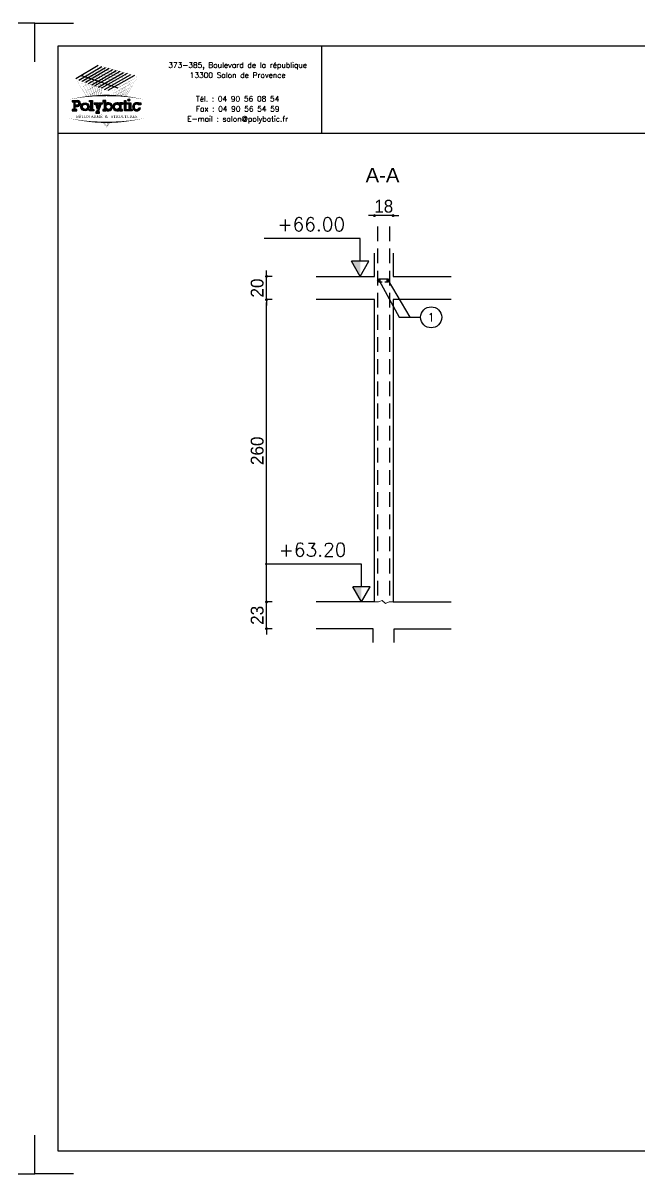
# Model space of a CAD drawing. Header units: metres. Extents: x -5618 to 118954, y -306 to 4637.
# Drawn here: x 74189 to 74719, y 604 to 1594 of the extents above; entities that cross this region are included whole.
import ezdxf
from ezdxf.enums import TextEntityAlignment as Align

# ---------------------------------------------------------------- set-up
doc = ezdxf.new("R2010")
doc.units = ezdxf.units.M
doc.linetypes.add('CACHEX2', pattern=[19.05, 12.7, -6.35])
for name, color, linetype in [('COTATION', 1, 'Continuous'), ('GO-FER-HA', 140, 'Continuous'), ('GO-TEXTE', 9, 'Continuous'), ('K_ENT_M_Building_V.76', 7, 'Continuous'), ('STR_COTATION', 1, 'Continuous'), ('STR_VOI-POT', 6, 'Continuous')]:
    doc.layers.add(name, color=color, linetype=linetype)
doc.layers.add('Kofragna_forma', color=7, linetype='Continuous', lineweight=70)
doc.styles.add('GrDimensions', font='simplex.shx')
doc.styles.add('POLYBATIC', font='TIMES.TTF')
doc.styles.add('schéma', font='simplex.shx')
doc.styles.add('TEXTE', font='romans.shx')
doc.styles.add('TEXTEBA', font='ARIAL.TTF')
doc.dimstyles.new('COUPE-20', dxfattribs={"dimscale": 0.5, "dimtxt": 22, "dimasz": 5, "dimexe": 0.05, "dimexo": 0, "dimgap": 5, "dimtad": 1, "dimdec": 0, "dimdsep": 46, "dimtxsty": 'Standard', "dimblk1": 'DOT', "dimblk2": 'DOT', "dimsah": 1, "dimcen": 0, "dimdle": 150, "dimclrd": 1, "dimclre": 1, "dimclrt": 7, "dimadec": 0, "dimazin": 0, "dimtfac": 1, "dimtdec": 0, "dimtix": 1, "dimtmove": 2, "dimatfit": 3, "dimldrblk": 'DOT', "dimfxl": 0, "dimtvp": 1, "dimtolj": 1, "dimtzin": 0, "dimarcsym": 0})

# ---------------------------------------------------------------- blocks, each defined once
blk = doc.blocks.new('A$C492E529B')
for color, points in [(140, [(1.413, 0.725, 1), (1.563, 0.725, 1)]), (256, [(-0.938, 0.7), (-1.138, 0.7), (-1.138, 0.6), (-1.038, 0.6), (-1.038, 0.1), (-1.138, 0.1), (-1.138, 0), (-0.838, 0), (-0.838, 0.1), (-0.938, 0.1)]), (256, [(-0.367, 0.45), (-0.268, 0.45), (-0.268, 0.55), (-0.523, 0.55), (-0.523, 0.45), (-0.473, 0.45), (-0.543, 0.253), (-0.612, 0.45), (-0.562, 0.45), (-0.562, 0.55), (-0.818, 0.55), (-0.818, 0.45), (-0.718, 0.45), (-0.595, 0.101), (-0.648, -0.05), (-0.718, -0.05), (-0.718, -0.15), (-0.468, -0.15), (-0.468, -0.05), (-0.543, -0.05)]), (256, [(1.393, 0.55), (1.292, 0.55), (1.292, 0.7), (1.193, 0.7), (1.193, 0.55), (1.093, 0.55), (1.093, 0.45), (1.193, 0.45), (1.193, 0), (1.393, 0), (1.393, 0.1), (1.292, 0.1), (1.292, 0.45), (1.393, 0.45)]), (256, [(1.613, 0.55), (1.413, 0.55), (1.413, 0.45), (1.513, 0.45), (1.513, 0.1), (1.413, 0.1), (1.413, 0), (1.712, 0), (1.712, 0.1), (1.613, 0.1)]), (256, [(2.13, 0.4), (2.283, 0.4), (2.283, 0.55), (2.183, 0.55), (2.183, 0.487, 3.359496), (2.272, 0.2), (2.166, 0.2, -3.125802)])]:
    blk.add_hatch(color=color).paths.add_polyline_path(points)
h = blk.add_hatch(color=256)
h.paths.add_polyline_path([(-1.983, 0.1), (-2.083, 0.1), (-2.083, 0.3), (-1.933, 0.3, 1), (-1.933, 0.7), (-2.283, 0.7), (-2.283, 0.6), (-2.183, 0.6), (-2.183, 0.1), (-2.283, 0.1), (-2.283, 0), (-1.983, 0)])
h.paths.add_polyline_path([(-2.083, 0.4), (-2.083, 0.6), (-1.933, 0.6, -1), (-1.933, 0.4)], flags=16)
h = blk.add_hatch(color=256)
h.paths.add_polyline_path([(-1.158, 0.275, 1), (-1.708, 0.275, 1)])
h.paths.add_polyline_path([(-1.608, 0.275, -1), (-1.258, 0.275, -1)], flags=16)
h = blk.add_hatch(color=256)
h.paths.add_polyline_path([(-0.047, 0.487), (-0.047, 0.7), (-0.248, 0.7), (-0.248, 0.6), (-0.147, 0.6), (-0.147, 0.1), (-0.248, 0.1), (-0.248, 0), (-0.047, 0), (-0.047, 0.063, 2.12132)])
h.paths.add_polyline_path([(-0.047, 0.275, -1), (0.303, 0.275, -1)], flags=16)
h = blk.add_hatch(color=256)
h.paths.add_polyline_path([(1.073, 0.1), (0.973, 0.1), (0.973, 0.45), (1.073, 0.45), (1.073, 0.55), (0.873, 0.55), (0.873, 0.487, 2.12132), (0.873, 0.063), (0.873, 0), (1.073, 0)])
h.paths.add_polyline_path([(0.523, 0.275, -1), (0.873, 0.275, -1)], flags=16)
for p, q in [((-0.595, 0.101), (-0.718, 0.45)), ((-0.648, -0.05), (-0.595, 0.101)), ((-0.543, 0.253), (-0.612, 0.45)), ((-0.543, -0.05), (-0.367, 0.45)), ((-0.543, 0.253), (-0.473, 0.45)), ((0.873, 0.55), (0.873, 0.487)), ((1.073, 0.55), (0.873, 0.55)), ((0.873, 0.063), (0.873, 0)), ((0.973, 0.1), (0.973, 0.45)), ((0.973, 0.45), (1.073, 0.45)), ((1.073, 0.1), (0.973, 0.1)), ((1.073, 0.45), (1.073, 0.55)), ((1.073, 0), (1.073, 0.1)), ((2.166, 0.2), (2.272, 0.2)), ((0.873, 0), (1.073, 0))]:
    blk.add_line(p, q)
for points in [[(-2.283, 0.7), (-1.933, 0.7)], [(-2.283, 0.7), (-2.283, 0.6), (-2.183, 0.6), (-2.183, 0.1), (-2.283, 0.1), (-2.283, 0), (-1.983, 0), (-1.983, 0.1), (-2.083, 0.1), (-2.083, 0.3), (-1.933, 0.3)], [(-2.083, 0.4), (-2.083, 0.6), (-1.933, 0.6)], [(-2.083, 0.4), (-1.933, 0.4)], [(-1.138, 0.7), (-0.938, 0.7), (-0.938, 0.1), (-0.838, 0.1), (-0.838, 0), (-1.138, 0), (-1.138, 0.1), (-1.038, 0.1), (-1.038, 0.6), (-1.138, 0.6), (-1.138, 0.7)], [(-0.818, 0.55), (-0.562, 0.55)], [(-0.818, 0.55), (-0.818, 0.45), (-0.718, 0.45)], [(-0.612, 0.45), (-0.562, 0.45), (-0.562, 0.55)], [(-0.523, 0.55), (-0.268, 0.55), (-0.268, 0.45), (-0.367, 0.45)], [(-0.473, 0.45), (-0.523, 0.45), (-0.523, 0.55)], [(-0.248, 0.7), (-0.248, 0.6), (-0.147, 0.6), (-0.147, 0.1), (-0.248, 0.1), (-0.248, 0), (-0.047, 0), (-0.047, 0.063)], [(-0.047, 0.487), (-0.047, 0.7), (-0.248, 0.7)], [(1.093, 0.55), (1.193, 0.55), (1.193, 0.7), (1.292, 0.7), (1.292, 0.55), (1.393, 0.55), (1.393, 0.45), (1.292, 0.45), (1.292, 0.1), (1.393, 0.1), (1.393, 0), (1.193, 0), (1.193, 0.45), (1.093, 0.45)], [(1.093, 0.45), (1.093, 0.55)], [(1.413, 0.45), (1.413, 0.55), (1.613, 0.55), (1.613, 0.1), (1.712, 0.1), (1.712, 0), (1.413, 0), (1.413, 0.1), (1.513, 0.1), (1.513, 0.45), (1.413, 0.45)], [(2.183, 0.487), (2.183, 0.55), (2.283, 0.55), (2.283, 0.4), (2.13, 0.4)], [(-0.648, -0.05), (-0.718, -0.05), (-0.718, -0.15), (-0.468, -0.15), (-0.468, -0.05), (-0.543, -0.05)]]:
    blk.add_lwpolyline(points)
at = {"color": 140}
blk.add_circle((1.488, 0.725), 0.075, dxfattribs=at)
for centre, radius in [((-1.433, 0.275), 0.275), ((-1.433, 0.275), 0.175), ((0.128, 0.275), 0.175), ((0.698, 0.275), 0.175)]:
    blk.add_circle(centre, radius)
for centre, radius, start, end in [((-1.933, 0.5), 0.2, 270, 90), ((-1.933, 0.5), 0.1, 270, 90), ((0.128, 0.275), 0.275, 230.4788, 129.5212), ((0.698, 0.275), 0.275, 50.4788, 309.5212), ((2.008, 0.275), 0.275, 50.4788, 344.17338), ((2.008, 0.275), 0.175, 45.58469, 334.62307)]:
    blk.add_arc(centre, radius, start, end)
blk = doc.blocks.new('POLYBATIC')
at = {"color": 140}
for p, q in [((-0.43, 3.281), (-1.602, 2.578)), ((-1.435, 2.518), (-0.241, 3.228)), ((-1.268, 2.457), (-0.053, 3.175)), ((0.135, 3.121), (-1.101, 2.397)), ((-0.934, 2.337), (0.323, 3.068)), ((-0.767, 2.276), (0.511, 3.015)), ((-1.309, 2.754), (0.586, 2.109)), ((0.7, 2.962), (-0.6, 2.216)), ((-0.433, 2.156), (0.888, 2.908)), ((1.076, 2.855), (-0.266, 2.095)), ((-0.099, 2.035), (1.264, 2.802)), ((1.452, 2.749), (0.067, 1.974))]:
    blk.add_line(p, q, dxfattribs=at)
for points in [[(-1.016, 2.93, 0.0156, 0, 0), (-0.43, 3.281, 0, 0, 0)], [(0.122, 2.71, 0.0156, 0, 0), (-0.869, 3.018, 0, 0, 0)], [(-0.491, 1.706, 0.0136, 0, 0), (-0.869, 3.018, 0, 0, 0)], [(-0.838, 2.873, 0.0156, 0, 0), (-0.241, 3.228, 0, 0, 0)], [(0.283, 2.803, 0.0156, 0, 0), (-0.723, 3.105, 0, 0, 0)], [(-0.398, 1.71, 0.014, 0, 0), (-0.723, 3.105, 0, 0, 0)], [(-0.661, 2.816, 0.0156, 0, 0), (-0.053, 3.175, 0, 0, 0)], [(0.444, 2.896, 0.0156, 0, 0), (-0.576, 3.193, 0, 0, 0)], [(-0.309, 1.714, 0.0145, 0, 0), (-0.576, 3.193, 0, 0, 0)], [(-0.483, 2.759, 0.0156, 0, 0), (0.135, 3.121, 0, 0, 0)], [(0.605, 2.988, 0.0156, 0, 0), (-0.43, 3.281, 0, 0, 0)], [(-0.225, 1.716, 0.0149, 0, 0), (-0.43, 3.281, 0, 0, 0)], [(-0.305, 2.702, 0.0156, 0, 0), (0.323, 3.068, 0, 0, 0)], [(-0.128, 2.646, 0.0156, 0, 0), (0.511, 3.015, 0, 0, 0)], [(-1.602, 2.578, 0, 0.0156, 0), (-1.016, 2.93, 0, 0, 0)], [(-0.684, 2.246, 0.0156, 0, 0), (-1.602, 2.578, 0, 0, 0)], [(-1.031, 1.66, 0.0111, 0, 0), (-1.602, 2.578, 0, 0, 0)], [(-1.456, 2.344, 0, 0.0156, 0), (-0.923, 2.663, 0, 0, 0)], [(-0.522, 2.339, 0.0156, 0, 0), (-1.455, 2.666, 0, 0, 0)], [(-0.913, 1.673, 0.0116, 0, 0), (-1.455, 2.666, 0, 0, 0)], [(-1.435, 2.518, 0, 0.0156, 0), (-0.838, 2.873, 0, 0, 0)], [(-1.31, 2.109, 0, 0.0156, 0), (-0.831, 2.397, 0, 0, 0)], [(-0.361, 2.432, 0.0156, 0, 0), (-1.309, 2.754, 0, 0, 0)], [(-0.8, 1.684, 0.0121, 0, 0), (-1.309, 2.754, 0, 0, 0)], [(-1.268, 2.457, 0, 0.0156, 0), (-0.661, 2.816, 0, 0, 0)], [(-0.2, 2.524, 0.0156, 0, 0), (-1.162, 2.842, 0, 0, 0)], [(-0.692, 1.693, 0.0126, 0, 0), (-1.162, 2.842, 0, 0, 0)], [(-1.101, 2.397, 0, 0.0156, 0), (-0.483, 2.759, 0, 0, 0)], [(-0.039, 2.617, 0.0156, 0, 0), (-1.016, 2.93, 0, 0, 0)], [(-0.589, 1.7, 0.0131, 0, 0), (-1.016, 2.93, 0, 0, 0)], [(-0.934, 2.337, 0, 0.0156, 0), (-0.305, 2.702, 0, 0, 0)], [(-0.391, 2.983, 0, 0.0156, 0), (-0.923, 2.663, 0, 0, 0)], [(-0.352, 2.685, 0, 0.0156, 0), (-0.831, 2.397, 0, 0, 0)], [(-0.767, 2.276, 0, 0.0156, 0), (-0.128, 2.646, 0, 0, 0)], [(-0.6, 2.216, 0, 0.0156, 0), (0.05, 2.589, 0, 0, 0)], [(-0.433, 2.156, 0, 0.0156, 0), (0.227, 2.532, 0, 0, 0)], [(0.586, 2.109, 0, 0.0156, 0), (-0.361, 2.432, 0, 0, 0)], [(-0.266, 2.095, 0, 0.0156, 0), (0.405, 2.475, 0, 0, 0)], [(0.762, 2.207, 0, 0.0156, 0), (-0.2, 2.524, 0, 0, 0)], [(-0.099, 2.035, 0, 0.0156, 0), (0.582, 2.418, 0, 0, 0)], [(0.937, 2.305, 0, 0.0156, 0), (-0.039, 2.617, 0, 0, 0)], [(0.05, 2.589, 0.0156, 0, 0), (0.7, 2.962, 0, 0, 0)], [(1.113, 2.402, 0, 0.0156, 0), (0.122, 2.71, 0, 0, 0)], [(0.227, 2.532, 0.0156, 0, 0), (0.888, 2.908, 0, 0, 0)], [(1.289, 2.5, 0, 0.0156, 0), (0.283, 2.803, 0, 0, 0)], [(0.405, 2.475, 0.0156, 0, 0), (1.076, 2.855, 0, 0, 0)], [(1.465, 2.598, 0, 0.0156, 0), (0.444, 2.896, 0, 0, 0)], [(0.582, 2.418, 0.0156, 0, 0), (1.264, 2.802, 0, 0, 0)], [(1.641, 2.695, 0, 0.0156, 0), (0.605, 2.988, 0, 0, 0)], [(0.76, 2.362, 0.0156, 0, 0), (1.452, 2.749, 0, 0, 0)], [(0.781, 1.685, 0.00933, 0, 0), (1.113, 2.402, 0, 0, 0)], [(0.852, 2.095, 0.0156, 0, 0), (1.491, 2.45, 0, 0, 0)], [(0.865, 1.678, 0.0103, 0, 0), (1.289, 2.5, 0, 0, 0)], [(0.937, 2.305, 0.0156, 0, 0), (1.641, 2.695, 0, 0, 0)], [(0.942, 1.67, 0.0112, 0, 0), (1.465, 2.598, 0, 0, 0)], [(1.012, 1.663, 0.012, 0, 0), (1.641, 2.695, 0, 0, 0)], [(-1.165, 1.875, 0, 0.0156, 0), (-0.739, 2.131, 0, 0, 0)], [(-1.019, 1.641, 0, 0.0156, 0), (-0.646, 1.864, 0, 0, 0)], [(-0.312, 2.386, 0, 0.0156, 0), (-0.739, 2.131, 0, 0, 0)], [(0.234, 1.914, 0, 0.0156, 0), (-0.684, 2.246, 0, 0, 0)], [(-0.273, 2.088, 0, 0.0156, 0), (-0.646, 1.864, 0, 0, 0)], [(0.41, 2.012, 0, 0.0156, 0), (-0.522, 2.339, 0, 0, 0)], [(0.067, 1.974, 0, 0.0156, 0), (0.76, 2.362, 0, 0, 0)], [(0.213, 1.74, 0, 0.0156, 0), (0.852, 2.095, 0, 0, 0)], [(0.21, 1.716, 0.00323, 0, 0), (0.234, 1.914, 0, 0, 0)], [(0.234, 1.914, 0, 0.0156, 0), (0.937, 2.305, 0, 0, 0)], [(0.349, 1.712, 0.00465, 0, 0), (0.41, 2.012, 0, 0, 0)], [(0.447, 1.708, 0.00693, 0.0156, 0), (0.767, 1.886, 0, 0, 0)], [(0.474, 1.706, 0.00597, 0, 0), (0.586, 2.109, 0, 0, 0)], [(0.587, 1.7, 0.00718, 0, 0), (0.762, 2.207, 0, 0, 0)], [(0.68, 1.675, 0.0156, 0, 0), (1.193, 1.96, 0, 0, 0)], [(0.689, 1.693, 0.0083, 0, 0), (0.937, 2.305, 0, 0, 0)], [(0.765, 1.884, 0.0156, 0, 0), (1.342, 2.205, 0, 0, 0)], [(-1.953, 1.508, 0, 0.0781, -0.053843), (0, 1.719, 0, 0, 0)], [(-0.234, 1.79, 0, 0.00638, 0), (-0.365, 1.711, 0, 0.00638, 0)], [(1.953, 1.508, 0, 0.0781, 0.053843), (0, 1.719, 0, 0, 0)], [(0.96, 1.668, 0.00293, 0, 0), (1.044, 1.715, 0, 0, 0)], [(-1.953, 0.523, 0, 0.0781, 0.053843), (0, 0.312, 0, 0, 0)], [(0, 0, 0, 0.00381, 0), (-0.195, 0.315, 0, 0.00381, 0)], [(0, 0, 0, 0.00368, 0), (-0.171, 0.314, 0, 0.00368, 0)], [(0, 0, 0, 0.00356, 0), (-0.149, 0.314, 0, 0.00356, 0)], [(0, 0, 0, 0.00345, 0), (-0.128, 0.313, 0, 0.00345, 0)], [(0, 0, 0, 0.00334, 0), (-0.109, 0.313, 0, 0.00334, 0)], [(0, 0, 0, 0.00324, 0), (-0.09, 0.313, 0, 0.00324, 0)], [(0, 0, 0, 0.00315, 0), (-0.073, 0.313, 0, 0.00315, 0)], [(0, 0, 0, 0.00306, 0), (-0.056, 0.313, 0, 0.00306, 0)], [(0, 0, 0, 0.00306, 0), (-0.056, 0.313, 0, 0.00306, 0)], [(0, 0, 0, 0.00298, 0), (-0.041, 0.313, 0, 0.00298, 0)], [(1.953, 0.523, 0, 0.0781, -0.053843), (0, 0.312, 0, 0, 0)], [(0, 0, 0, 0.0051, 0), (0.038, 0.313, 0, 0.0051, 0)], [(0, 0, 0, 0.00425, 0), (0.127, 0.313, 0, 0.00425, 0)], [(0, 0, 0, 0.00408, 0), (0.145, 0.314, 0, 0.00408, 0)], [(0, 0, 0, 0.00392, 0), (0.162, 0.314, 0, 0.00392, 0)], [(0, 0, 0, 0.00378, 0), (0.177, 0.314, 0, 0.00378, 0)], [(0, 0, 0, 0.00365, 0), (0.191, 0.315, 0, 0.00365, 0)], [(0, 0, 0, 0.00486, 0), (0.064, 0.313, 0, 0.00486, 0)], [(0, 0, 0, 0.00464, 0), (0.087, 0.313, 0, 0.00464, 0)], [(0, 0, 0, 0.00443, 0), (0.108, 0.313, 0, 0.00443, 0)]]:
    blk.add_lwpolyline(points, format="xyseb", dxfattribs=at)
at = {"color": 5, "xscale": 0.78125, "yscale": 0.78125, "zscale": 0.78125}
blk.add_blockref('A$C492E529B', (0, 0.91), dxfattribs=at)
at = {"lineweight": 60, "style": 'POLYBATIC'}
for s, p in [('BÉTON ARMÉ', (-1.587, 0.547)), ('STRUCTURES', (0.24, 0.547))]:
    blk.add_text(s, height=0.1406, dxfattribs=at).set_placement(p)
at = {"color": 140, "style": 'POLYBATIC'}
blk.add_text('&', height=0.141, dxfattribs=at).set_placement((0, 0.547), align=Align.CENTER)
blk = doc.blocks.new('_DOT')
at = {"color": 0, "linetype": 'ByBlock'}
blk.add_line((-0.5, 0), (-1, 0), dxfattribs=at)
at = {"color": 0, "linetype": 'ByBlock', "const_width": 0.5}
blk.add_lwpolyline([(-0.25, 0, 1), (0.25, 0, 1)], format="xyb", close=True, dxfattribs=at)
blk = doc.blocks.new('*D1166')
at = {"layer": 'COTATION', "color": 1, "lineweight": -2, "ltscale": 4.5}
for p, q in [((74398.17, 1098.29), (74398.17, 1100.79)), ((74403.17, 1095.79), (74398.14, 1095.79)), ((74398.17, 1072.79), (74398.17, 1095.79)), ((74403.17, 1072.79), (74398.14, 1072.79)), ((74398.17, 1070.29), (74398.17, 1067.79))]:
    blk.add_line(p, q, dxfattribs=at)
at = {"layer": 'DEFPOINTS', "color": 0, "lineweight": -3, "ltscale": 4.5}
for p in [(74398.17, 1095.79), (74440.94, 1095.79), (74440.94, 1072.79)]:
    blk.add_point(p, dxfattribs=at)
at = {"layer": 'COTATION', "color": 1, "lineweight": -2, "ltscale": 4.5, "xscale": 2.5, "yscale": 2.5, "zscale": 2.5}
for p, rotation in [((74398.17, 1095.79), 270), ((74398.17, 1072.79), 90)]:
    blk.add_blockref('_DOT', p, dxfattribs=dict(at, rotation=rotation))
at = {"layer": 'COTATION', "color": 7, "lineweight": -3, "ltscale": 4.5, "insert": (74390.17, 1084.29), "char_height": 11, "attachment_point": 5, "rotation": 90}
blk.add_mtext('\\A1;23', dxfattribs=at)
blk = doc.blocks.new('*D1167')
at = {"layer": 'COTATION', "color": 1, "lineweight": -2, "ltscale": 4.5}
for p, q in [((74403.17, 1355.79), (74398.14, 1355.79)), ((74398.17, 1098.29), (74398.17, 1353.29)), ((74403.17, 1095.79), (74398.14, 1095.79))]:
    blk.add_line(p, q, dxfattribs=at)
at = {"layer": 'DEFPOINTS', "color": 0, "lineweight": -3, "ltscale": 4.5}
for p in [(74398.17, 1355.79), (74440.94, 1355.79), (74440.94, 1095.79)]:
    blk.add_point(p, dxfattribs=at)
at = {"layer": 'COTATION', "color": 1, "lineweight": -2, "ltscale": 4.5, "xscale": 2.5, "yscale": 2.5, "zscale": 2.5}
for p, rotation in [((74398.17, 1355.79), 90), ((74398.17, 1095.79), 270)]:
    blk.add_blockref('_DOT', p, dxfattribs=dict(at, rotation=rotation))
at = {"layer": 'COTATION', "color": 7, "lineweight": -3, "ltscale": 4.5, "insert": (74390.17, 1225.79), "char_height": 11, "attachment_point": 5, "rotation": 90}
blk.add_mtext('\\A1;260', dxfattribs=at)
blk = doc.blocks.new('*D1168')
at = {"layer": 'COTATION', "color": 1, "lineweight": -2, "ltscale": 4.5}
for p, q in [((74398.17, 1378.29), (74398.17, 1380.79)), ((74403.17, 1375.79), (74398.14, 1375.79)), ((74398.17, 1355.79), (74398.17, 1375.79)), ((74403.17, 1355.79), (74398.14, 1355.79)), ((74398.17, 1353.29), (74398.17, 1350.79))]:
    blk.add_line(p, q, dxfattribs=at)
at = {"layer": 'DEFPOINTS', "color": 0, "lineweight": -3, "ltscale": 4.5}
for p in [(74398.17, 1375.79), (74440.94, 1375.79), (74440.94, 1355.79)]:
    blk.add_point(p, dxfattribs=at)
at = {"layer": 'COTATION', "color": 1, "lineweight": -2, "ltscale": 4.5, "xscale": 2.5, "yscale": 2.5, "zscale": 2.5}
for p, rotation in [((74398.17, 1375.79), 270), ((74398.17, 1355.79), 90)]:
    blk.add_blockref('_DOT', p, dxfattribs=dict(at, rotation=rotation))
at = {"layer": 'COTATION', "color": 7, "lineweight": -3, "ltscale": 4.5, "insert": (74390.17, 1365.79), "char_height": 11, "attachment_point": 5, "rotation": 90}
blk.add_mtext('\\A1;20', dxfattribs=at)
blk = doc.blocks.new('*D1169')
at = {"layer": 'DEFPOINTS', "color": 0, "lineweight": -3, "ltscale": 4.5}
for p in [(74490.94, 1428.07), (74490.94, 1395.79, 187.69), (74506.94, 1395.79, 187.69)]:
    blk.add_point(p, dxfattribs=at)
at = {"layer": 'STR_COTATION', "color": 1, "lineweight": -2, "ltscale": 4.5}
for p, q in [((74488.44, 1428.07), (74485.94, 1428.07)), ((74490.94, 1428.08), (74490.94, 1428.09)), ((74506.94, 1428.07), (74490.94, 1428.07)), ((74506.94, 1428.08), (74506.94, 1428.09)), ((74509.44, 1428.07), (74511.94, 1428.07))]:
    blk.add_line(p, q, dxfattribs=at)
at = {"layer": 'STR_COTATION', "color": 1, "lineweight": -2, "ltscale": 4.5, "xscale": 2.5, "yscale": 2.5, "zscale": 2.5}
blk.add_blockref('_DOT', (74490.94, 1428.07), dxfattribs=at)
at = {"layer": 'STR_COTATION', "color": 1, "lineweight": -2, "ltscale": 4.5, "xscale": 2.5, "yscale": 2.5, "zscale": 2.5, "rotation": 180}
blk.add_blockref('_DOT', (74506.94, 1428.07), dxfattribs=at)
at = {"layer": 'STR_COTATION', "color": 7, "lineweight": -3, "ltscale": 4.5, "insert": (74498.94, 1436.07), "char_height": 11, "attachment_point": 5}
blk.add_mtext('\\A1;18', dxfattribs=at)

msp = doc.modelspace()

# ---------------------------------------------------------------- linework, layer by layer
at = {"color": 7, "linetype": 'Continuous', "lineweight": -3}
for p, q in [((74486.11, 1388.79, 187.69), (74471.36, 1388.79, 187.69)), ((74478.74, 1375.79, 187.69), (74471.36, 1388.79, 187.69)), ((74486.11, 1388.79, 187.69), (74471.36, 1388.79, 187.69)), ((74478.74, 1375.79, 187.69), (74471.36, 1388.79, 187.69)), ((74478.74, 1375.79, 187.69), (74486.11, 1388.79, 187.69)), ((74478.74, 1375.79, 187.69), (74486.11, 1388.79, 187.69)), ((74487.17, 1108.79, 187.69), (74472.42, 1108.79, 187.69)), ((74479.79, 1095.79, 187.69), (74472.42, 1108.79, 187.69)), ((74487.17, 1108.79, 187.69), (74472.42, 1108.79, 187.69)), ((74479.79, 1095.79, 187.69), (74472.42, 1108.79, 187.69)), ((74479.79, 1095.79, 187.69), (74487.17, 1108.79, 187.69)), ((74479.79, 1095.79, 187.69), (74487.17, 1108.79, 187.69))]:
    msp.add_line(p, q, dxfattribs=at)
for points in [[(74198.86, 1560.38), (74198.86, 1593.71), (74165.53, 1593.71)], [(74198.86, 1560.38), (74198.86, 1593.71), (74232.19, 1593.71)], [(74445.5, 1573.71), (74445.5, 1498.77)], [(75578.72, 1498.77), (74218.85, 1498.77)], [(74165.53, 603.81), (74198.86, 603.81), (74198.86, 637.14)], [(74232.19, 603.81), (74198.86, 603.81), (74198.86, 637.14)]]:
    msp.add_lwpolyline(points)
msp.add_lwpolyline([(74218.85, 1573.71), (74218.85, 623.81), (75578.72, 623.81), (75578.72, 1573.71)], close=True)
at = {"lineweight": 18, "elevation": 187.69}
msp.add_lwpolyline([(74506.94, 1095.79), (74503.47, 1095.79), (74500.45, 1094.36), (74497.7, 1097.13), (74494.54, 1095.79), (74490.94, 1095.79)], dxfattribs=at)
at = {"color": 7, "linetype": 'Continuous', "lineweight": -3}
for points in [[(74471.36, 1388.79, 187.69), (74478.74, 1375.79, 187.69), (74478.74, 1388.76, 187.69)], [(74471.36, 1388.79, 187.69), (74478.74, 1375.79, 187.69), (74478.74, 1388.76, 187.69)], [(74472.42, 1108.79, 187.69), (74479.79, 1095.79, 187.69), (74479.79, 1108.75, 187.69)], [(74472.42, 1108.79, 187.69), (74479.79, 1095.79, 187.69), (74479.79, 1108.75, 187.69)]]:
    msp.add_solid(points, dxfattribs=at)
at = {"layer": 'GO-FER-HA', "elevation": 93.84}
for points in [[(74494.95, 1372.22), (74512.09, 1340.59), (74530.68, 1340.59)], [(74502.65, 1372.22), (74521.43, 1340.59), (74530.68, 1340.59)]]:
    msp.add_lwpolyline(points, dxfattribs=at)
at = {"layer": 'GO-FER-HA'}
msp.add_circle((74539.74, 1340.59, 93.84), 9.06, dxfattribs=at)
at = {"layer": 'K_ENT_M_Building_V.76', "color": 30, "linetype": 'Continuous', "lineweight": -3}
for p, q in [((74472.24, 1408.29, 187.69), (74396.09, 1408.29, 187.69)), ((74472.24, 1408.29, 187.69), (74396.09, 1408.29, 187.69)), ((74478.74, 1408.29, 187.69), (74472.24, 1408.29, 187.69)), ((74478.74, 1408.29, 187.69), (74472.24, 1408.29, 187.69)), ((74478.74, 1388.79, 187.69), (74478.74, 1408.29, 187.69)), ((74478.74, 1388.79, 187.69), (74478.74, 1408.29, 187.69)), ((74473.29, 1128.29, 187.69), (74397.15, 1128.29, 187.69)), ((74473.29, 1128.29, 187.69), (74397.15, 1128.29, 187.69)), ((74479.79, 1128.29, 187.69), (74473.29, 1128.29, 187.69)), ((74479.79, 1128.29, 187.69), (74473.29, 1128.29, 187.69)), ((74479.79, 1108.79, 187.69), (74479.79, 1128.29, 187.69)), ((74479.79, 1108.79, 187.69), (74479.79, 1128.29, 187.69))]:
    msp.add_line(p, q, dxfattribs=at)
at = {"layer": 'Kofragna_forma', "color": 4, "lineweight": -3}
for p, q in [((74490.94, 1375.79, 187.69), (74490.94, 1395.79, 187.69)), ((74506.94, 1395.79, 187.69), (74506.94, 1375.79, 187.69)), ((74440.94, 1375.79, 187.69), (74490.94, 1375.79, 187.69)), ((74506.94, 1375.79, 281.53), (74556.94, 1375.79, 281.53)), ((74490.94, 1355.79, 187.69), (74440.94, 1355.79, 187.69)), ((74490.94, 1095.79, 187.69), (74490.94, 1355.79, 187.69)), ((74506.94, 1355.79, 187.69), (74506.94, 1095.79, 187.69)), ((74556.94, 1355.79, 281.53), (74506.94, 1355.79, 281.53)), ((74490.94, 1095.79, 187.69), (74440.94, 1095.79, 187.69)), ((74506.94, 1095.79, 187.69), (74556.94, 1095.79, 187.69)), ((74489.94, 1072.79, 187.69), (74440.94, 1072.79, 187.69)), ((74489.94, 1060.79, 187.69), (74489.94, 1072.79, 187.69)), ((74507.94, 1072.79, 187.69), (74556.94, 1072.79, 187.69)), ((74507.94, 1060.79, 187.69), (74507.94, 1072.79, 187.69))]:
    msp.add_line(p, q, dxfattribs=at)
at = {"layer": 'STR_VOI-POT', "color": 1, "linetype": 'CACHEX2', "elevation": 187.69}
for points in [[(74493.51, 1418.79), (74493.51, 1095.79)], [(74503.94, 1418.79), (74503.94, 1095.79)]]:
    msp.add_lwpolyline(points, dxfattribs=at)
at = {"layer": 'STR_VOI-POT', "const_width": 1.44, "elevation": 93.84}
for points in [[(74494.23, 1372.22, -1), (74495.67, 1372.22, -1)], [(74501.78, 1372.22, -1), (74503.22, 1372.22, -1)]]:
    msp.add_lwpolyline(points, format="xyb", close=True, dxfattribs=at)
at = {"layer": 'STR_VOI-POT', "elevation": 93.84}
msp.add_lwpolyline([(74497.56, 1370.92), (74494.95, 1370.92, -0.414214), (74493.64, 1372.22), (74493.64, 1372.31, -0.414214), (74494.95, 1373.62), (74502.5, 1373.62, -0.431995), (74503.81, 1372.22), (74503.81, 1372.22, -0.414214), (74502.5, 1370.92), (74499.88, 1370.92)], format="xyb", dxfattribs=at)

# ---------------------------------------------------------------- block references
at = {"xscale": 16.49835000000894, "yscale": 16.49834999989253, "zscale": 16.49835000000003}
msp.add_blockref('POLYBATIC', (74260.62, 1503.09), dxfattribs=at)

# ---------------------------------------------------------------- texts
at = {"style": 'schéma'}
for s, p in [('373-385, Boulevard de la république', (74373.38, 1555.18)), ('13300 Salon de Provence', (74373.38, 1546.55)), ('Tél. : 04 90 56 08 54', (74373.38, 1526.16)), ('Fax : 04 90 56 54 59', (74373.38, 1517.53)), ('E-mail : salon@polybatic.fr', (74373.38, 1508.9))]:
    msp.add_text(s, height=4.6662, dxfattribs=at).set_placement(p, align=Align.CENTER)
at = {"layer": 'GO-FER-HA', "style": 'TEXTE'}
msp.add_text('1', height=7.2, dxfattribs=at).set_placement((74539.74, 1340.59, 93.84), align=Align.MIDDLE_CENTER)
at = {"layer": 'GO-TEXTE', "style": 'TEXTEBA'}
msp.add_text('A-A', height=12.497, dxfattribs=at).set_placement((74483.34, 1456.62, 187.69))
at = {"layer": 'K_ENT_M_Building_V.76', "color": 0, "linetype": 'Continuous', "lineweight": -3, "char_height": 11.7, "attachment_point": 9, "style": 'GrDimensions'}
for s, insert in [('+66.00', (74465.74, 1414.79, 187.69)), ('\\A1;+63.20', (74466.79, 1134.79, 187.69))]:
    msp.add_mtext(s, dxfattribs=dict(at, insert=insert))

# ---------------------------------------------------------------- dimensions: what is measured, and where the dimension line sits
at = {"layer": 'COTATION', "lineweight": -3, "ltscale": 4.5}
for base, p1, p2, picture, middle in [((74398.17, 1375.79, 93.84), (74440.94, 1355.79, 93.84), (74440.94, 1375.79, 93.84), '*D1168', (74390.17, 1365.79, 93.84)), ((74398.17, 1355.79, 93.84), (74440.94, 1095.79, 93.84), (74440.94, 1355.79, 93.84), '*D1167', (74390.17, 1225.79, 93.84)), ((74398.17, 1095.79, 93.84), (74440.94, 1072.79, 93.84), (74440.94, 1095.79, 93.84), '*D1166', (74390.17, 1084.29, 93.84))]:
    dim = msp.add_linear_dim(base=base, p1=p1, p2=p2, angle=90, dimstyle='COUPE-20', dxfattribs=at)
    dim.commit()
    dim.dimension.update_dxf_attribs({"geometry": picture, "text_midpoint": middle})
at = {"layer": 'STR_COTATION', "lineweight": -3, "ltscale": 4.5}
dim = msp.add_linear_dim(base=(74490.94, 1428.07), p1=(74506.94, 1395.79, 187.69), p2=(74490.94, 1395.79, 187.69), angle=180, text='18', dimstyle='COUPE-20', override={"dimfxl": 0.1}, dxfattribs=at)
dim.commit()
dim.dimension.update_dxf_attribs({"geometry": '*D1169', "text_midpoint": (74498.94, 1436.07)})

doc.saveas('drawing.dxf')
